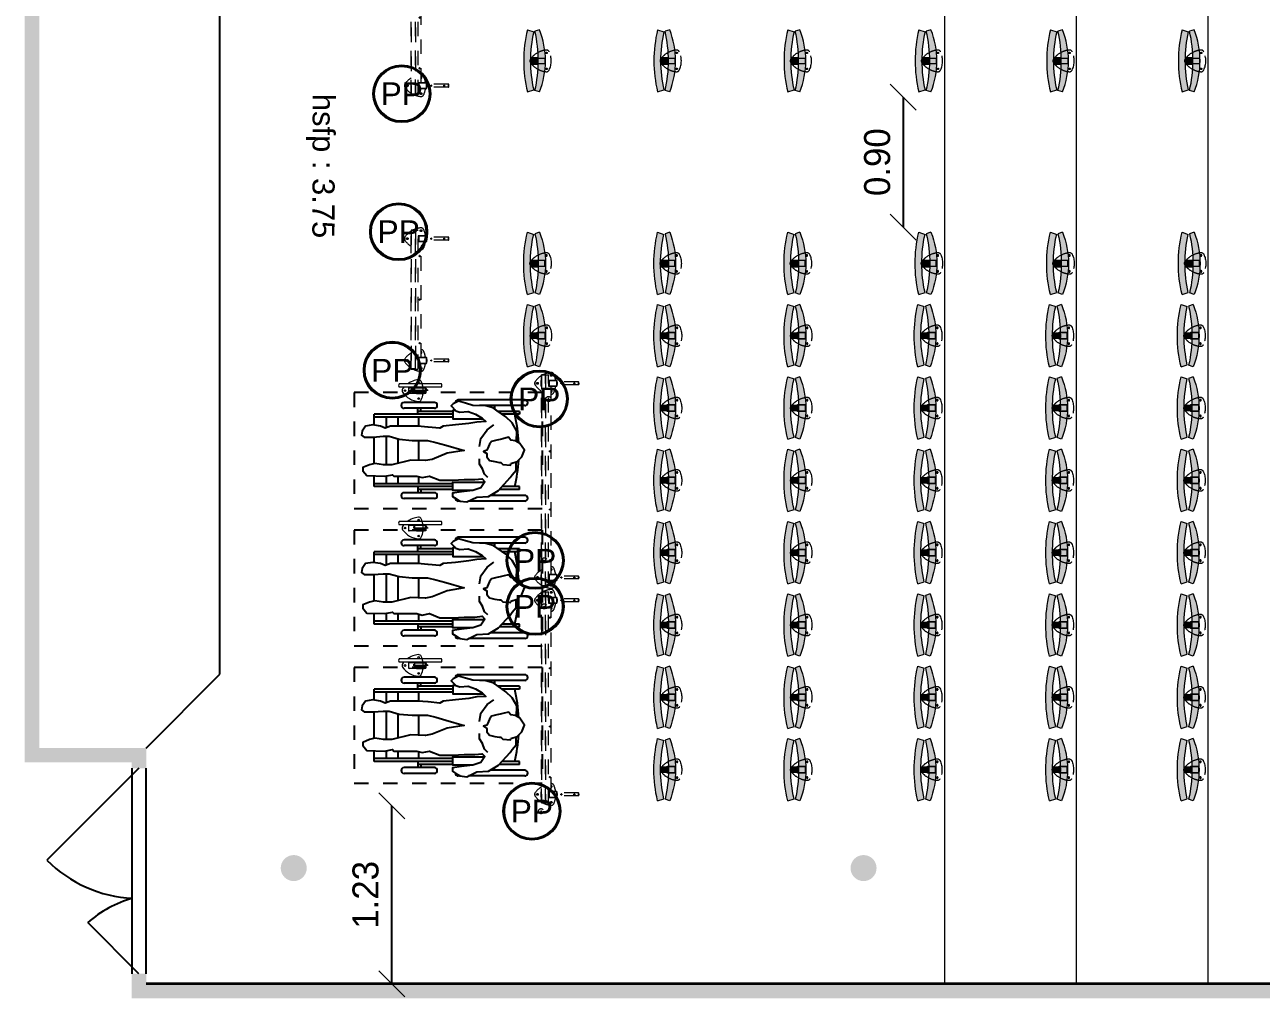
# Model space of a CAD drawing. Header units: millimetres. Extents: x 27226 to 29883, y -11902 to -11358.
# Drawn here: x 27253.89 to 27262.44, y -11893.39 to -11886.66 of the extents above; entities that cross this region are included whole.
import ezdxf
from ezdxf.enums import TextEntityAlignment as Align

# ---------------------------------------------------------------- set-up
doc = ezdxf.new("R2010")
doc.units = ezdxf.units.MM
doc.header["$MEASUREMENT"] = 0
for name, pattern in [('ACAD_ISO03W100', [30, 12, -18]), ('AXES', [50.8, 31.75, -6.35, 6.35, -6.35]), ('CENTERX2', [20.32, 12.7, -2.54, 2.54, -2.54]), ('FANTOME', [2.5, 1.25, -0.25, 0.25, -0.25, 0.25, -0.25])]:
    doc.linetypes.add(name, pattern=pattern)
for name, color, linetype in [('APPLAT-GRIS', 251, 'Continuous'), ('attribut', 7, 'Continuous'), ('EMPLACEMENT 800 x 1300', 252, 'ACAD_ISO03W100'), ('FAUTEUIL_ROULANT', 252, 'Continuous'), ('LYTV_TXT1_100', 1, 'Continuous'), ('LYTV_VUE', 1, 'Continuous'), ('SILHOUETTE_HANDICAPE', 31, 'Continuous')]:
    doc.layers.add(name, color=color, linetype=linetype)
for name, color, linetype, lineweight in [('Ar0-Cote', 1, 'Continuous', 5), ('Ar2-Maçon', 7, 'Continuous', 35), ('AX', 8, 'AXES', 15), ('EPOXY_2D', 253, 'Continuous', 15), ('GARNITURE COULEUR_2D', 30, 'Continuous', 15), ('GARNITURE_2D', 5, 'Continuous', 15), ('GRADIN', 82, 'Continuous', 15), ('MOBILIER', 1, 'Continuous', 15), ('platine', 1, 'FANTOME', 15), ('REVETEMENT COULEUR_2D', 30, 'Continuous', 15), ('REVETEMENT_2D', 5, 'Continuous', 15), ('TF', 11, 'FANTOME', 15), ('TR', 250, 'Continuous', 15), ('TROUS PLATINES PERCE', 10, 'Continuous', 15), ('TXT', 250, 'Continuous', 15), ('TXT PLATINE PERCEE', 10, 'Continuous', 15), ('VP 320', 15, 'FANTOME', 15)]:
    doc.layers.add(name, color=color, linetype=linetype, lineweight=lineweight)
doc.layers.add('Seuils', color=7, linetype='Continuous', plot=False)
doc.styles.add('ARIAL', font='arial.ttf')
doc.styles.add('ROMANS', font='romans.shx')
doc.dimstyles.new('100E', dxfattribs={"dimtxt": 0.18, "dimasz": 0.18, "dimexe": 0.18, "dimexo": 0.0625, "dimgap": 0.09, "dimtad": 1, "dimzin": 0, "dimdsep": 46, "dimtxsty": 'Standard', "dimblk1": 'OBLIQUE', "dimblk2": 'OBLIQUE', "dimsah": 1, "dimcen": 0, "dimse1": 1, "dimse2": 1, "dimclrt": 256, "dimadec": 0, "dimazin": 0, "dimtfac": 1, "dimtofl": 0, "dimtmove": 0, "dimatfit": 3, "dimldrblk": 'OBLIQUE', "dimfxl": 1, "dimtolj": 1, "dimtzin": 0, "dimarcsym": 0})

# ---------------------------------------------------------------- blocks, each defined once
blk = doc.blocks.new('_OBLIQUE')
at = {"color": 0, "linetype": 'ByBlock'}
blk.add_line((-0.5, -0.5), (0.5, 0.5), dxfattribs=at)
blk = doc.blocks.new('*D14')
at = {"layer": 'Ar0-Cote', "color": 0, "lineweight": -2, "transparency": 16777216}
blk.add_line((27256.4292, -11893.285), (27256.4292, -11892.055), dxfattribs=at)
at = {"layer": 'Defpoints', "color": 0, "transparency": 16777216}
for p in [(27256.4292, -11892.055), (27257.4843, -11892.055), (27257.5023, -11893.285)]:
    blk.add_point(p, dxfattribs=at)
at = {"layer": 'Ar0-Cote', "color": 0, "lineweight": -2, "transparency": 16777216, "xscale": 0.18, "yscale": 0.18, "zscale": 0.18}
for p, rotation in [((27256.4292, -11892.055), 90), ((27256.4292, -11893.285), 270)]:
    blk.add_blockref('_OBLIQUE', p, dxfattribs=dict(at, rotation=rotation))
at = {"layer": 'Ar0-Cote', "transparency": 16777216, "insert": (27256.2492, -11892.67), "char_height": 0.18, "attachment_point": 5, "rotation": 90}
blk.add_mtext('\\A1;1.23', dxfattribs=at)
blk = doc.blocks.new('*D36')
at = {"layer": 'Ar0-Cote', "color": 0, "lineweight": -2, "transparency": 16777216}
blk.add_line((27259.9667, -11887.155), (27259.9667, -11888.055), dxfattribs=at)
at = {"layer": 'Defpoints', "color": 0, "transparency": 16777216}
for p in [(27259.6843, -11887.155), (27259.6843, -11888.055), (27259.9667, -11888.055)]:
    blk.add_point(p, dxfattribs=at)
at = {"layer": 'Ar0-Cote', "color": 0, "lineweight": -2, "transparency": 16777216, "xscale": 0.18, "yscale": 0.18, "zscale": 0.18}
for p, rotation in [((27259.9667, -11887.155), 90), ((27259.9667, -11888.055), 270)]:
    blk.add_blockref('_OBLIQUE', p, dxfattribs=dict(at, rotation=rotation))
at = {"layer": 'Ar0-Cote', "transparency": 16777216, "insert": (27259.7867, -11887.605), "char_height": 0.18, "attachment_point": 5, "rotation": 90}
blk.add_mtext('\\A1;0.90', dxfattribs=at)
blk = doc.blocks.new('si320_n')
at = {"layer": 'EPOXY_2D'}
blk.add_hatch(color=256, dxfattribs=at).paths.add_polyline_path([(-23, -104, 0.01278), (23, -104), (23, -50.1, 0.01257), (-23, -50.1)])
at = {"layer": 'REVETEMENT_2D'}
h = blk.add_hatch(color=256, dxfattribs=at)
h.paths.add_polyline_path([(-215, -40.5), (-204.5, -72.8, -0.115133), (204.5, -72.8), (215, -40.5, 0.18825)])
h.paths.add_polyline_path([(215, -124.5), (201, -81.3, -0.111207), (-201, -81.3), (-215, -124.5, 0.119154)])
at = {"layer": 'GARNITURE_2D'}
for p, q in [((-215, -40.5), (-204.5, -72.8)), ((-215, -124.5), (-201, -81.3)), ((215, -124.5), (201, -81.3)), ((215, -40.5), (204.5, -72.8))]:
    blk.add_line(p, q, dxfattribs=at)
for centre, radius, start, end in [((0, -591.3), 591.3, 68.67772, 111.32228), ((0, -949.2), 900, 76.86454, 103.13546), ((0, 811.3), 915, 257.30881, 282.69119), ((0, 764.9), 915, 256.40999, 283.59001)]:
    blk.add_arc(centre, radius, start, end, dxfattribs=at)
at = {"layer": 'platine'}
for p, q in [((-20, -1.9), (20, -1.9)), ((-20, -10), (-20, -1.9)), ((-20, -62.1), (-20, -10)), ((-20, -62.1), (20, -62.1)), ((20, -1.9), (20, -10)), ((20, -10), (20, -62.1))]:
    blk.add_line(p, q, dxfattribs=at)
for centre in [(-55, 10), (55, 10), (0, -85)]:
    blk.add_circle(centre, 5, dxfattribs=at)
for centre, radius, start, end in [((-55, 10), 20, 115.029, 185.0949), ((74.5, 21.5), 150, 185.0949, 195.29773), ((0, -107.8), 150, 64.971, 115.029), ((55, 10), 20, 354.9051, 64.971), ((-74.5, 21.5), 150, 344.70227, 354.9051), ((74.5, 21.5), 150, 195.29773, 218.09483), ((74.5, 21.5), 150, 218.09483, 235.04226), ((-74.5, 21.5), 150, 304.95774, 321.90517), ((-74.5, 21.5), 150, 321.90517, 344.70227), ((0, -85), 20, 235.04226, 304.95774)]:
    blk.add_arc(centre, radius, start, end, dxfattribs=at)
at = {"layer": 'TR'}
for p, q in [((-23, -4.5), (-23, -58.3)), ((23, -4.5), (23, -58.3))]:
    blk.add_line(p, q, dxfattribs=at)
at = {"layer": 'attribut', "style": 'ROMANS', "flags": 1}
for tag, p in [('TYPE', (-323.2, -165.3)), ('ORDRE', (-323.2, -448.6))]:
    blk.add_attdef(tag, p, '', height=175, dxfattribs=at)
blk = doc.blocks.new('Ptfr250d')
at = {"layer": 'TF'}
for p, q in [((-23.2, 438), (-23.2, 404)), ((-19.4, 441), (-20.2, 441)), ((31.1, 441), (28.1, 441)), ((28.1, 438), (28.1, 404)), ((30.1, 438), (30.1, 404)), ((85, 441), (31.1, 441)), ((85, 439), (31.1, 439)), ((35, 404), (35, 438)), ((86, 404), (86, 438)), ((88, 404), (88, 438)), ((237.4, 431), (88, 431)), ((88, 428.5), (88, 413.5)), ((237.4, 431), (237.4, 431)), ((237.4, 431), (238.2, 431)), ((237.5, 413), (237.5, 429)), ((237.5, 428.5), (237.5, 413.5)), ((240.8, 421), (239.7, 429.5)), ((-19.4, 401), (-20.2, 401)), ((28.1, 401), (30.6, 401)), ((30.6, 401), (45.6, 401)), ((31.1, 403), (85, 403)), ((31.1, 401), (85, 401)), ((47.9, -401), (47.9, 401)), ((237.4, 411), (88, 411)), ((237.4, 411), (237.4, 411)), ((238.2, 411), (237.4, 411)), ((238.2, 411), (238.5, 411.1)), ((239.7, 412.5), (240.8, 421)), ((-23.2, -404), (-23.2, -438)), ((-19.4, -401), (-20.2, -401)), ((28.1, -401), (30.6, -401)), ((28.1, -404), (28.1, -438)), ((30.1, -404), (30.1, -438)), ((30.6, -401), (45.6, -401)), ((85, -401), (31.1, -401)), ((85, -403), (31.1, -403)), ((35, -438), (35, -404)), ((86, -438), (86, -404)), ((88, -438), (88, -404)), ((237.4, -411), (88, -411)), ((88, -413.5), (88, -428.5)), ((237.4, -411), (237.4, -411)), ((237.4, -411), (238.2, -411)), ((237.5, -429), (237.5, -413)), ((237.5, -413.5), (237.5, -428.5)), ((240.8, -421), (239.7, -412.5)), ((239.7, -429.5), (240.8, -421)), ((-19.4, -441), (-20.2, -441)), ((31.1, -441), (28.1, -441)), ((31.1, -439), (85, -439)), ((31.1, -441), (85, -441)), ((237.4, -431), (88, -431)), ((237.4, -431), (237.4, -431)), ((238.2, -431), (237.4, -431)), ((238.2, -431), (238.5, -430.9))]:
    blk.add_line(p, q, dxfattribs=at)
at = {"layer": 'TF', "flags": 128}
for points in [[(238.5, 430.9), (238.5, 431), (238.2, 431)], [(238.5, 411), (238.4, 411), (238.2, 411)], [(238.5, -411.1), (238.5, -411), (238.2, -411)], [(238.5, -431), (238.4, -431), (238.2, -431)]]:
    blk.add_lwpolyline(points, dxfattribs=at)
at = {"layer": 'TF'}
for centre, radius in [((47.8, 476), 6), ((-47.2, 421), 6), ((117.9, 421), 3.09), ((207.6, 421), 3.09), ((38.1, 301), 3), ((38.1, 0), 3), ((38.1, -301), 3), ((-47.2, -421), 6), ((117.9, -421), 3.09), ((207.6, -421), 3.09), ((47.8, -476), 6)]:
    blk.add_circle(centre, radius, dxfattribs=at)
for centre, radius, start, end in [((-47.2, 421), 20, 145.04226, 214.95774), ((59.4, 346.5), 150, 121.67489, 145.04226), ((59.4, 346.5), 150, 95.0949, 117.13817), ((31.1, 438), 3, 90.06994, 180.06976), ((31.1, 438), 0.999, 90.06973, 180.07004), ((47.8, 476), 20, 25.029, 95.0949), ((-69.9, 421), 150, 7.66226, 25.029), ((85, 438), 3, 359.93022, 89.93007), ((85, 438), 0.999, 359.93014, 89.9302), ((230.3, 429.5), 7.29, 356.08602, 11.89493), ((228.4, 429.1), 9.11, 356.08659, 11.89386), ((238.4, 429), 1.39, 18.54134, 94.76708), ((238, 429.3), 1.73, 6.65414, 72.02027), ((59.4, 495.5), 150, 214.95774, 238.32511), ((31.1, 404), 3, 179.93024, 269.93006), ((29.8, 421), 5, 0, 86.94886), ((29.8, 421), 5, 273.05114, 0), ((31.1, 404), 0.999, 179.92996, 269.93027), ((47.8, 366), 6, 0, 89.48445), ((47.8, 366), 6, 270.51555, 0), ((47.8, 366), 20, 270.15466, 334.971), ((-69.9, 421), 150, 334.971, 352.33774), ((85, 404), 0.999, 270.0698, 0.06986), ((85, 404), 3, 270.06993, 0.06978), ((117.8, 421), 3.1, 270.10573, 89.89427), ((115.4, 421), 4.26, 314.5225, 45.4775), ((115.5, 421), 4.26, 315.13126, 44.86874), ((207.5, 421), 3.1, 270.09172, 89.90828), ((205.1, 421), 4.26, 314.52297, 45.47703), ((205.2, 421), 4.26, 315.1313, 44.8687), ((228.4, 412.9), 9.11, 348.10614, 3.91341), ((230.3, 412.5), 7.29, 348.10507, 3.91398), ((238.4, 413), 1.39, 265.23292, 341.45866), ((238.1, 412.6), 1.63, 282.97521, 354.91225), ((38, 301), 3, 270.09318, 89.90682), ((35.6, 301), 4.26, 317.02826, 42.97174), ((35.7, 301), 4.26, 359.98714, 42.21118), ((35.7, 301), 4.26, 317.78907, 0.01271), ((38, 0), 3, 270.09282, 89.90718), ((35.6, 0), 4.26, 317.03504, 42.96496), ((35.7, 0), 4.26, 359.98683, 42.21159), ((35.7, 0), 4.26, 317.78841, 0.01317), ((38, -301), 3, 270.09377, 89.90623), ((35.6, -301), 4.26, 317.03486, 42.96514), ((35.7, -301), 4.26, 359.98676, 42.21127), ((35.7, -301), 4.26, 317.79072, 0.01126), ((-47.2, -421), 20, 145.04226, 214.95774), ((59.4, -495.5), 150, 121.67489, 145.04226), ((31.1, -404), 3, 90.06888, 180.0701), ((31.1, -404), 0.999, 90.06992, 180.06921), ((29.8, -421), 5, 0, 86.94886), ((29.8, -421), 5, 273.05114, 0), ((47.8, -366), 20, 25.029, 89.84534), ((47.8, -366), 6, 0, 89.48445), ((47.8, -366), 6, 270.51555, 0), ((-69.9, -421), 150, 7.66226, 25.029), ((85, -404), 3, 359.92987, 89.93113), ((85, -404), 0.999, 359.93097, 89.93001), ((117.8, -421), 3.1, 270.10518, 89.89482), ((115.4, -421), 4.26, 314.52232, 45.47768), ((115.5, -421), 4.26, 315.13065, 44.86935), ((207.5, -421), 3.1, 270.10522, 89.89478), ((205.1, -421), 4.26, 314.52279, 45.47721), ((205.2, -421), 4.26, 315.13069, 44.86931), ((230.3, -412.5), 7.29, 356.08587, 11.89519), ((228.4, -412.9), 9.11, 356.0863, 11.89415), ((238.4, -413), 1.39, 18.52583, 94.7856), ((238, -412.7), 1.73, 6.65313, 72.02237), ((59.4, -346.5), 150, 214.95774, 238.32511), ((59.4, -346.5), 150, 242.86183, 264.9051), ((31.1, -438), 3, 179.93054, 269.93048), ((31.1, -438), 0.999, 179.93079, 269.93008), ((47.8, -476), 20, 264.9051, 334.971), ((-69.9, -421), 150, 334.971, 352.33774), ((85, -438), 0.999, 270.06999, 0.06903), ((85, -438), 3, 270.06952, 0.06948), ((228.4, -429.1), 9.11, 348.10629, 3.91326), ((230.3, -429.5), 7.29, 348.10508, 3.91386), ((238.4, -429), 1.39, 265.21389, 341.478), ((238.1, -429.4), 1.63, 282.97631, 354.91239)]:
    blk.add_arc(centre, radius, start, end, dxfattribs=at)
for centre, major_axis, start_param, end_param in [((-20.2, 438), (-3.01, 0), 4.712389, 6.283185), ((34, 438), (-1, 0), 3.141593, 4.712389), ((-20.2, 404), (-3.01, 0), 0, 1.570796), ((34, 404), (-1, 0), 1.570796, 3.141593), ((-20.2, -404), (-3.01, 0), 4.712389, 6.283185), ((34, -404), (-1, 0), 3.141593, 4.712389), ((-20.2, -438), (-3.01, 0), 0, 1.570796), ((34, -438), (-1, 0), 1.570796, 3.141593)]:
    blk.add_ellipse(centre, major_axis=major_axis, ratio=0.997564, start_param=start_param, end_param=end_param, dxfattribs=at)
at = {"layer": 'VP 320'}
for p, q in [((-19.4, 480), (-19.4, -480)), ((-19.4, -480), (-19.4, 480)), ((9.1, 480), (-19.4, 480)), ((-19.4, 480), (-19.4, 480)), ((-19.4, 480), (-19.4, 479.1)), ((-19.4, 479.1), (-19.4, -479.1)), ((-19.4, 479.1), (9.1, 479.1)), ((9.1, 480), (9.1, -480)), ((9.2, 480), (9.1, 480)), ((9.1, 479.1), (9.1, 480)), ((9.1, -479.1), (9.1, 479.1)), ((9.2, -480), (9.2, 480)), ((9.2, 480), (28.1, 480)), ((28.1, -480), (28.1, 480)), ((9.1, -479.1), (-19.4, -479.1)), ((-19.4, -479.1), (-19.4, -480)), ((-19.4, -480), (9.1, -480)), ((-19.4, -480), (-19.4, -480)), ((9.1, -480), (9.1, -479.1)), ((9.1, -480), (9.2, -480)), ((9.2, -480), (28.1, -480))]:
    blk.add_line(p, q, dxfattribs=at)
at = {"layer": 'attribut', "style": 'ROMANS', "flags": 3}
for tag, p in [('ORDRE', (247.9, 0)), ('TYPE', (147.9, 0))]:
    blk.add_attdef(tag, text='', height=50, rotation=90, dxfattribs=at).set_placement(p, align=Align.CENTER)
blk = doc.blocks.new('Ptfr350d')
at = {"layer": 'TF'}
for p, q in [((-23.2, 688), (-23.2, 654)), ((-19.4, 691), (-20.2, 691)), ((31.1, 691), (28.1, 691)), ((28.1, 688), (28.1, 654)), ((30.1, 688), (30.1, 654)), ((85, 691), (31.1, 691)), ((85, 689), (31.1, 689)), ((35, 654), (35, 688)), ((86, 654), (86, 688)), ((88, 654), (88, 688)), ((-19.4, 651), (-20.2, 651)), ((28.1, 651), (30.6, 651)), ((30.6, 651), (45.6, 651)), ((31.1, 653), (85, 653)), ((31.1, 651), (85, 651)), ((47.9, -651), (47.9, 651)), ((237.4, 681), (88, 681)), ((88, 678.5), (88, 663.5)), ((237.4, 661), (88, 661)), ((237.4, 681), (238.2, 681)), ((237.4, 681), (237.4, 681)), ((238.2, 661), (237.4, 661)), ((237.4, 661), (237.4, 661)), ((237.5, 663), (237.5, 679)), ((237.5, 678.5), (237.5, 663.5)), ((238.2, 661), (238.5, 661.1)), ((240.8, 671), (239.7, 679.5)), ((239.7, 662.5), (240.8, 671)), ((-23.2, -654), (-23.2, -688)), ((-19.4, -651), (-20.2, -651)), ((28.1, -651), (30.6, -651)), ((28.1, -654), (28.1, -688)), ((30.1, -654), (30.1, -688)), ((30.6, -651), (45.6, -651)), ((85, -651), (31.1, -651)), ((85, -653), (31.1, -653)), ((35, -688), (35, -654)), ((86, -688), (86, -654)), ((88, -688), (88, -654)), ((237.4, -661), (88, -661)), ((88, -663.5), (88, -678.5)), ((237.4, -681), (88, -681)), ((237.4, -661), (238.2, -661)), ((237.4, -661), (237.4, -661)), ((238.2, -681), (237.4, -681)), ((237.4, -681), (237.4, -681)), ((237.5, -679), (237.5, -663)), ((237.5, -663.5), (237.5, -678.5)), ((238.2, -681), (238.5, -680.9)), ((240.8, -671), (239.7, -662.5)), ((239.7, -679.5), (240.8, -671)), ((-19.4, -691), (-20.2, -691)), ((31.1, -691), (28.1, -691)), ((31.1, -689), (85, -689)), ((31.1, -691), (85, -691))]:
    blk.add_line(p, q, dxfattribs=at)
at = {"layer": 'TF', "flags": 128}
for points in [[(238.5, 680.9), (238.5, 681), (238.2, 681)], [(238.5, 661), (238.4, 661), (238.2, 661)], [(238.5, -661.1), (238.5, -661), (238.2, -661)], [(238.5, -681), (238.4, -681), (238.2, -681)]]:
    blk.add_lwpolyline(points, dxfattribs=at)
at = {"layer": 'TF'}
for centre, radius in [((47.8, 726), 6), ((-47.2, 671), 6), ((117.9, 671), 3.09), ((207.6, 671), 3.09), ((38.1, 551), 3), ((38.1, 201), 3), ((38.1, -201), 3), ((38.1, -551), 3), ((-47.2, -671), 6), ((117.9, -671), 3.09), ((207.6, -671), 3.09), ((47.8, -726), 6)]:
    blk.add_circle(centre, radius, dxfattribs=at)
for centre, radius, start, end in [((59.4, 596.5), 150, 121.67489, 145.04226), ((59.4, 596.5), 150, 95.0949, 117.13817), ((31.1, 688), 3, 90.06994, 180.06976), ((31.1, 688), 0.999, 90.06973, 180.07004), ((47.8, 726), 20, 25.029, 95.0949), ((-69.9, 671), 150, 7.66226, 25.029), ((85, 688), 3, 359.93022, 89.93007), ((85, 688), 0.999, 359.93014, 89.9302), ((-47.2, 671), 20, 145.04226, 214.95774), ((59.4, 745.5), 150, 214.95774, 238.32511), ((31.1, 654), 3, 179.93024, 269.93006), ((29.8, 671), 5, 0, 86.94886), ((29.8, 671), 5, 273.05114, 0), ((31.1, 654), 0.999, 179.92996, 269.93027), ((47.8, 616), 6, 0, 89.48445), ((47.8, 616), 6, 270.51555, 0), ((47.8, 616), 20, 270.15466, 334.971), ((-69.9, 671), 150, 334.971, 352.33774), ((85, 654), 3, 270.06993, 0.06978), ((85, 654), 0.999, 270.0698, 0.06986), ((117.8, 671), 3.1, 270.10573, 89.89427), ((115.4, 671), 4.26, 314.5225, 45.4775), ((115.5, 671), 4.26, 315.13126, 44.86874), ((207.5, 671), 3.1, 270.09172, 89.90828), ((205.1, 671), 4.26, 314.52297, 45.47703), ((205.2, 671), 4.26, 315.1313, 44.8687), ((228.4, 679.1), 9.11, 356.08659, 11.89386), ((230.3, 679.5), 7.29, 356.08602, 11.89493), ((228.4, 662.9), 9.11, 348.10614, 3.91341), ((230.3, 662.5), 7.29, 348.10507, 3.91398), ((238.4, 679), 1.39, 18.54134, 94.76708), ((238.4, 663), 1.39, 265.23292, 341.45866), ((238, 679.3), 1.73, 6.65414, 72.02027), ((238.1, 662.6), 1.63, 282.97521, 354.91225), ((38, 551), 3, 270.09318, 89.90682), ((35.6, 551), 4.26, 317.02826, 42.97174), ((35.7, 551), 4.26, 359.98714, 42.21118), ((35.7, 551), 4.26, 317.78907, 0.01271), ((38, 201), 3, 270.09282, 89.90718), ((35.6, 201), 4.26, 317.03504, 42.96496), ((35.7, 201), 4.26, 359.98683, 42.21159), ((35.7, 201), 4.26, 317.78841, 0.01317), ((38, -201), 3, 270.09282, 89.90718), ((35.6, -201), 4.26, 317.03498, 42.96502), ((35.7, -201), 4.26, 359.9869, 42.21192), ((35.7, -201), 4.26, 317.78873, 0.01324), ((38, -551), 3, 270.09443, 89.90557), ((35.6, -551), 4.26, 317.03428, 42.96572), ((35.7, -551), 4.25, 359.98624, 42.21258), ((35.7, -551), 4.26, 317.78873, 0.01244), ((47.8, -616), 20, 25.029, 89.84534), ((-47.2, -671), 20, 145.04226, 214.95774), ((59.4, -745.5), 150, 121.67489, 145.04226), ((59.4, -596.5), 150, 214.95774, 238.32511), ((31.1, -654), 3, 90.06838, 180.07174), ((31.1, -654), 0.999, 90.07193, 180.07061), ((29.8, -671), 5, 0, 86.94886), ((29.8, -671), 5, 273.05114, 0), ((47.8, -616), 6, 0, 89.48445), ((47.8, -616), 6, 270.51555, 0), ((-69.9, -671), 150, 7.66226, 25.029), ((85, -654), 3, 359.92824, 89.93162), ((85, -654), 0.999, 359.92957, 89.928), ((117.8, -671), 3.1, 270.09355, 89.90645), ((115.4, -671), 4.26, 314.52325, 45.47675), ((115.5, -671), 4.26, 315.13224, 44.86776), ((207.5, -671), 3.1, 270.09355, 89.90645), ((205.1, -671), 4.26, 314.52372, 45.47628), ((205.2, -671), 4.26, 315.13228, 44.86772), ((228.4, -662.9), 9.11, 356.08619, 11.89446), ((230.3, -662.5), 7.29, 356.08614, 11.89492), ((228.4, -679.1), 9.11, 348.10561, 3.91413), ((230.3, -679.5), 7.29, 348.10508, 3.91386), ((238.4, -663), 1.39, 18.47236, 94.83907), ((238.4, -679), 1.39, 265.26543, 341.42314), ((238, -662.7), 1.73, 6.65364, 72.01722), ((238.1, -679.4), 1.63, 282.97572, 354.91298), ((59.4, -596.5), 150, 242.86183, 264.9051), ((31.1, -688), 3, 179.93055, 269.92933), ((31.1, -688), 0.999, 179.93224, 269.92523), ((47.8, -726), 20, 264.9051, 334.971), ((-69.9, -671), 150, 334.971, 352.33774), ((85, -688), 3, 270.07067, 0.06947), ((85, -688), 0.999, 270.07485, 0.06758)]:
    blk.add_arc(centre, radius, start, end, dxfattribs=at)
for centre, major_axis, start_param, end_param in [((-20.2, 688), (-3.01, 0), 4.712389, 6.283185), ((34, 688), (-1, 0), 3.141593, 4.712389), ((-20.2, 654), (-3.01, 0), 0, 1.570796), ((34, 654), (-1, 0), 1.570796, 3.141593), ((-20.2, -654), (-3.01, 0), 4.712389, 6.283185), ((34, -654), (-1, 0), 3.141593, 4.712389), ((-20.2, -688), (-3.01, 0), 0, 1.570796), ((34, -688), (-1, 0), 1.570796, 3.141593)]:
    blk.add_ellipse(centre, major_axis=major_axis, ratio=0.997564, start_param=start_param, end_param=end_param, dxfattribs=at)
at = {"layer": 'VP 320'}
for p, q in [((-19.4, 730), (-19.4, -730)), ((-19.4, -730), (-19.4, 730)), ((-19.4, 730), (-19.4, 729.1)), ((-19.4, 730), (-19.4, 730)), ((9.1, 730), (-19.4, 730)), ((-19.4, 729.1), (-19.4, -729.1)), ((-19.4, 729.1), (9.1, 729.1)), ((9.1, 730), (9.1, -730)), ((9.1, 729.1), (9.1, 730)), ((9.2, 730), (9.1, 730)), ((9.1, -729.1), (9.1, 729.1)), ((9.2, -730), (9.2, 730)), ((9.2, 730), (28.1, 730)), ((28.1, -730), (28.1, 730)), ((9.1, -729.1), (-19.4, -729.1)), ((-19.4, -729.1), (-19.4, -730)), ((-19.4, -730), (-19.4, -730)), ((-19.4, -730), (9.1, -730)), ((9.1, -730), (9.1, -729.1)), ((9.1, -730), (9.2, -730)), ((9.2, -730), (28.1, -730))]:
    blk.add_line(p, q, dxfattribs=at)
at = {"layer": 'attribut', "style": 'ROMANS', "flags": 3}
for tag, p in [('ORDRE', (247.9, 0)), ('TYPE', (147.9, 0))]:
    blk.add_attdef(tag, text='', height=50, rotation=90, dxfattribs=at).set_placement(p, align=Align.CENTER)
blk = doc.blocks.new('Perçage Ø35 Pour Platine')
at = {"layer": 'TROUS PLATINES PERCE', "linetype": 'AXES'}
blk.add_circle((-64, 0), 17.5, dxfattribs=at)
at = {"layer": 'TROUS PLATINES PERCE'}
blk.add_point((-64, 0), dxfattribs=at)
blk = doc.blocks.new('se320_n_couleur')
at = {"layer": 'EPOXY_2D'}
blk.add_hatch(color=256, dxfattribs=at).paths.add_polyline_path([(49.5, -23), (103.4, -23, 0.01257), (103.4, 23), (49.5, 23, 0.01278)])
at = {"layer": 'REVETEMENT COULEUR_2D'}
h = blk.add_hatch(color=256, dxfattribs=at)
h.paths.add_polyline_path([(40.5, -215), (72.8, -204.5, -0.115133), (72.8, 204.5), (40.5, 215, 0.18825)])
h.paths.add_polyline_path([(81.3, -201), (124.5, -215, 0.119154), (124.5, 215), (81.3, 201, -0.111207)])
at = {"layer": 'GARNITURE COULEUR_2D'}
for p, q in [((40.5, 215), (72.8, 204.5)), ((124.5, 215), (81.3, 201)), ((40.5, -215), (72.8, -204.5)), ((124.5, -215), (81.3, -201))]:
    blk.add_line(p, q, dxfattribs=at)
for centre, radius, start, end in [((591.3, 0), 591.3, 158.67772, 201.32228), ((949.2, 0), 900, 166.86454, 193.13546), ((-811.3, 0), 915, 347.30881, 12.69119), ((-764.9, 0), 915, 346.40999, 13.59001)]:
    blk.add_arc(centre, radius, start, end, dxfattribs=at)
at = {"layer": 'TF'}
for p, q in [((4.4, -20), (4.4, 20)), ((4.4, 20), (12.5, 20)), ((12.5, 20), (64.6, 20)), ((64.6, -20), (64.6, 20)), ((12.5, -20), (4.4, -20)), ((64.6, -20), (12.5, -20))]:
    blk.add_line(p, q, dxfattribs=at)
for centre in [(-7.5, 55), (87.5, 0), (-7.5, -55)]:
    blk.add_circle(centre, 5, dxfattribs=at)
for centre, radius, start, end in [((110.3, 0), 150, 154.971, 205.029), ((-7.5, 55), 20, 84.9051, 154.971), ((-19, -74.5), 150, 74.70227, 84.9051), ((-19, -74.5), 150, 51.90517, 74.70227), ((-19, -74.5), 150, 34.95774, 51.90517), ((87.5, 0), 20, 325.04226, 34.95774), ((-7.5, -55), 20, 205.029, 275.0949), ((-19, 74.5), 150, 275.0949, 285.29773), ((-19, 74.5), 150, 285.29773, 308.09483), ((-19, 74.5), 150, 308.09483, 325.04226)]:
    blk.add_arc(centre, radius, start, end, dxfattribs=at)
at = {"layer": 'TR'}
for p, q in [((103.4, 23), (49.5, 23)), ((103.4, -23), (49.5, -23))]:
    blk.add_line(p, q, dxfattribs=at)
at = {"style": 'ROMANS', "flags": 3}
for tag, p in [('TYPE', (-397.8, 34.4)), ('ORDRE', (-397.8, -249))]:
    blk.add_attdef(tag, p, '', height=175, dxfattribs=at)
blk = doc.blocks.new('FROULDSILH')
at = {"layer": 'EMPLACEMENT 800 x 1300'}
for p, q in [((-1200, 400), (-1200, -400)), ((100, 400), (-1200, 400)), ((100, 400), (100, -400)), ((-1200, -400), (100, -400))]:
    blk.add_line(p, q, dxfattribs=at)
at = {"layer": 'FAUTEUIL_ROULANT'}
for p, q in [((-20, 350), (-480, 350)), ((-645, 332.2), (-855, 332.2)), ((-645, 292.2), (-855, 292.2)), ((-760, 250), (-760, 292.2)), ((-516.8, 270), (-760, 270)), ((-740, 270), (-740, 292.2)), ((-20, 310), (-332.9, 310)), ((-270, 310), (-270, 302.3)), ((-230, 310), (-230, 287)), ((-57.4, 270), (-205.5, 270)), ((-57.4, 270), (-57.4, 250)), ((-516.8, 250), (-1061.9, 250)), ((-1061.9, 175.1), (-1061.9, 250)), ((-516.8, 230), (-1061.9, 230)), ((-976.5, 157.6), (-976.5, 230)), ((-896.8, 168), (-896.8, 230)), ((-753.3, 167.3), (-753.3, 230)), ((-57.4, 250), (-176.2, 250)), ((-1061.9, -90.9), (-1061.9, 93)), ((-976.5, -98), (-976.5, 98)), ((-896.8, -87.4), (-896.8, 80.8)), ((-753.3, -68), (-753.3, 70)), ((-1061.9, -250), (-1061.9, -175.3)), ((-516.8, -230), (-1061.9, -230)), ((-516.8, -250), (-1061.9, -250)), ((-976.5, -230), (-976.5, -175.4)), ((-896.8, -230), (-896.8, -177.8)), ((-760, -250), (-760, -292.2)), ((-753.3, -230), (-753.3, -181.3)), ((-57.4, -250), (-178.8, -250)), ((-57.4, -270), (-57.4, -250)), ((-645, -292.2), (-855, -292.2)), ((-645, -332.2), (-855, -332.2)), ((-516.8, -270), (-760, -270)), ((-740, -270), (-740, -292.2)), ((-20, -310), (-259.2, -310)), ((-230, -310), (-230, -292.5)), ((-57.4, -270), (-196.9, -270)), ((-468, -350), (-480, -350)), ((-20, -350), (-410.3, -350))]:
    blk.add_line(p, q, dxfattribs=at)
for points in [[(-498.1, 276.4), (-516.8, 276.4), (-516.8, 218.2), (-308.3, 218.2)], [(-212.8, 275), (-212.8, 276.4), (-214.8, 276.4)], [(-384.6, -276.4), (-516.8, -276.4), (-516.8, -218.2), (-297.6, -218.2)]]:
    blk.add_lwpolyline(points, dxfattribs=at)
for centre, radius, start, end in [((-480, 330), 20, 90, 182.36814), ((-20, 330), 20, 270, 90), ((-855, 312.2), 20, 90, 270), ((-645, 312.2), 20, 270, 90), ((-1116.8, 0), 1056.7, 2.88431, 13.68555), ((-1116.8, 0), 1056.7, 346.31445, 356.42954), ((-855, -312.2), 20, 90, 270), ((-645, -312.2), 20, 270, 90), ((-480, -330), 20, 178.67625, 270), ((-20, -330), 20, 270, 90)]:
    blk.add_arc(centre, radius, start, end, dxfattribs=at)
at = {"layer": 'SILHOUETTE_HANDICAPE'}
for points in [[(-77.3, 61.7), (-76.1, 134.4), (-76.1, 134.4), (-108.4, 190.4), (-108.4, 190.4), (-150.4, 232.4), (-150.4, 232.4), (-212, 274.4), (-212, 274.4), (-240, 294), (-240, 294), (-290.4, 308), (-290.4, 308), (-380, 312.2), (-380, 312.2), (-430.4, 326.2), (-430.4, 326.2), (-478, 340.2), (-478, 340.2), (-514.4, 322), (-514.4, 322), (-528.4, 308), (-528.4, 308), (-496.2, 274.4), (-496.2, 274.4), (-468.2, 266), (-468.2, 266), (-412.2, 270.2), (-412.2, 270.2), (-360.4, 252), (-360.4, 252), (-314.1, 224), (-314.1, 224), (-290.4, 200.2), (-290.4, 200.2), (-352, 196), (-352, 196), (-408, 186.2), (-408, 186.2), (-500.4, 176.4), (-500.4, 176.4), (-584.4, 168), (-584.4, 168), (-608.2, 154), (-608.2, 154), (-688, 162.4), (-688, 162.4), (-762.2, 168), (-762.2, 168), (-948.4, 168), (-948.4, 168), (-986.2, 154), (-986.2, 154), (-1018.4, 168), (-1018.4, 168), (-1070.1, 176.4), (-1070.1, 176.4), (-1122, 168), (-1122, 168), (-1144.4, 134.4), (-1144.4, 134.4), (-1150, 106.4), (-1150, 106.4), (-1130.4, 92.4), (-1130.4, 92.4), (-1070.1, 92.4), (-1070.1, 92.4), (-996, 98), (-996, 98), (-958.1, 98), (-958.1, 98), (-888.2, 78.4), (-888.2, 78.4), (-800, 70), (-800, 70), (-692.1, 70), (-692.1, 70), (-636.2, 56), (-636.2, 56), (-566.2, 36.4), (-566.2, 36.4), (-440.2, 0), (-440.2, 0), (-556.4, -19.6), (-556.4, -19.6), (-660, -61.6), (-660, -61.6), (-706.2, -70), (-706.2, -70), (-808.3, -65.8), (-808.3, -65.8), (-939.9, -98), (-939.9, -98), (-996, -98), (-996, -98), (-1056.2, -89.6), (-1056.2, -89.6), (-1094, -98), (-1094, -98), (-1140.2, -117.6), (-1140.2, -117.6), (-1140.2, -140), (-1140.2, -140), (-1112.2, -173.6), (-1112.2, -173.6), (-990.4, -177.8), (-990.4, -177.8), (-934.4, -168), (-934.4, -168), (-926, -177.8), (-926, -177.8), (-766.4, -177.8), (-766.4, -177.8), (-730, -187.6), (-730, -187.6), (-678.2, -177.8), (-678.2, -177.8), (-608.2, -205.8), (-608.2, -205.8), (-520, -205.8), (-520, -205.8), (-436, -201.6), (-436, -201.6), (-366, -201.6), (-366, -201.6), (-314.1, -196), (-314.1, -196), (-295.9, -215.6), (-295.9, -215.6), (-324, -257.6), (-324, -257.6), (-380, -275.8), (-380, -275.8), (-458.4, -285.6), (-458.4, -285.6), (-520, -294), (-520, -294), (-520, -317.8), (-520, -317.8), (-496.2, -331.8), (-496.2, -331.8), (-468.2, -350), (-468.2, -350), (-422, -355.6), (-422, -355.6), (-352, -322), (-352, -322), (-272.2, -317.8), (-272.2, -317.8), (-202.2, -275.8), (-202.2, -275.8), (-122.4, -187.6), (-122.4, -187.6), (-108.4, -168), (-108.4, -168), (-80.4, -135.8), (-80.4, -135.8)], [(-332.9, 27.4), (-323, 83.4), (-323, 83.4), (-281.1, 143.6), (-281.1, 143.6), (-234.8, 177.2)], [(-115.7, -90.8), (-73.7, -76.8), (-73.7, -76.8), (-40.1, -44.7), (-40.1, -44.7), (-21.9, 1.6), (-21.9, 1.6), (-54.1, 49.2), (-54.1, 49.2), (-87.7, 67.4), (-87.7, 67.4), (-115.7, 71.5), (-115.7, 71.5), (-133.9, 91.2), (-133.9, 91.2), (-171.7, 81.4), (-171.7, 81.4), (-189.9, 77.1), (-189.9, 77.1), (-213.7, 71.5), (-213.7, 71.5), (-250.1, 63.1), (-250.1, 63.1), (-264.1, 43.5), (-264.1, 43.5), (-278.1, 11.4), (-278.1, 11.4), (-283.7, 1.6), (-283.7, 1.6), (-306.1, -6.8), (-306.1, -6.8), (-283.7, -20.9), (-283.7, -20.9), (-283.7, -44.7), (-283.7, -44.7), (-264.1, -68.4), (-264.1, -68.4), (-227.7, -76.8), (-227.7, -76.8), (-194.1, -82.5), (-194.1, -82.5), (-185.7, -82.5), (-185.7, -82.5), (-171.7, -96.5), (-171.7, -96.5), (-119.9, -100.6), (-119.9, -100.6), (-115.7, -90.8)], [(-276.8, -186.8), (-299.3, -164.3), (-299.3, -164.3), (-313.2, -126.6), (-313.2, -126.6), (-332.9, -94.4), (-332.9, -94.4), (-332.9, -56.6)], [(-80.4, -135.8), (-79.5, -78.6)]]:
    blk.add_lwpolyline(points, dxfattribs=at)
at = {"layer": 'TXT', "style": 'ROMANS', "flags": 3}
for tag, p in [('ORDRE', (-1627, 289)), ('TYPE', (-1343.6, 289))]:
    blk.add_attdef(tag, p, '', height=175, rotation=270, dxfattribs=at)
blk = doc.blocks.new('TE PMR')
at = {"layer": 'AX', "linetype": 'CENTERX2'}
blk.add_line((0, 65.9), (0, -132.7), dxfattribs=at)
at = {"layer": 'TR', "lineweight": 15}
for p, q in [((-46.4, 156.8), (-46.4, -135.5)), ((-22.8, 156.8), (-22.8, -135.5)), ((-22.8, 48.2), (-20.5, 48.2)), ((-20.5, 39.7), (-20.5, 48.2)), ((-19, 43.2), (-20.5, 43.2)), ((-20.5, -18.3), (-20.5, 39.7)), ((-19, -25.8), (-19, 47.2)), ((-19, 47.2), (3, 47.2)), ((-18, 47.4), (-18, 50.4)), ((-18, 50.4), (-13.4, 50.4)), ((-13.4, 47.4), (-18, 47.4)), ((-18, 47.4), (-18, 47.2)), ((-13.4, 50.4), (3.3, 50.4)), ((3.3, 47.4), (-13.4, 47.4)), ((-9, 56.2), (1, 56.2)), ((-9, 56.2), (-9, 55.8)), ((-9, 55.8), (-9, 53.7)), ((-9, 53.7), (-9, 53.2)), ((-9, 53.2), (-9, 50.4)), ((-4, 56.2), (-4, 50.4)), ((1, 56.2), (1, 53.7)), ((1, 53.2), (1, 53.7)), ((1, 53.2), (1, 50.4)), ((3.3, 50.4), (18, 50.4)), ((18, 47.4), (3.3, 47.4)), ((6, -22.8), (6, 44.2)), ((18, -29.1), (18, 50.4)), ((18, 46.4), (18, 47.4)), ((20, -15.4), (20, 36.8)), ((-22.8, -26.8), (-20.5, -26.8)), ((-20.5, -26.8), (-20.5, -18.3)), ((-20.5, -21.8), (-19, -21.8)), ((-20, -67), (-20, -21.8)), ((3, -25.8), (-19, -25.8)), ((-18, -25.8), (-18, -26.1)), ((18, -26.1), (-18, -26.1)), ((-18, -26.1), (-18, -29.1)), ((-18, -29.1), (-13.4, -29.1)), ((-16, -71), (16, -71)), ((-13.4, -29.1), (3.3, -29.1)), ((-9.7, -33.1), (-9.7, -29.1)), ((1.7, -33.1), (-9.7, -33.1)), ((-6.1, -33.1), (-6.1, -29.1)), ((-0.4, -33.1), (-0.4, -29.1)), ((1.7, -33.1), (1.7, -29.1)), ((3.3, -29.1), (18, -29.1)), ((20, -15.4), (20, -67))]:
    blk.add_line(p, q, dxfattribs=at)
at = {"layer": 'TR', "lineweight": 0}
for p, q in [((-34.5, 160.7), (-34.5, 160.7)), ((-34.5, 160.7), (-34.5, 160.7)), ((-34.5, 160.7), (-34.5, 160.7)), ((-20.5, 40.7), (-20.5, 37.2)), ((-20.5, 40.7), (-20.5, 37.2)), ((-34.5, -139.3), (-34.5, -139.3)), ((-34.5, -139.3), (-34.5, -139.3))]:
    blk.add_line(p, q, dxfattribs=at)
at = {"layer": 'TR', "linetype": 'Continuous', "lineweight": 0}
for centre in [(-55, 0), (55, 0), (0, -95)]:
    blk.add_circle(centre, 6, dxfattribs=at)
at = {"layer": 'TR', "lineweight": 15}
for centre, radius, start, end in [((-34.6, 140.7), 20, 53.84299, 126.15701), ((3, 44.2), 3, 0, 90), ((16, 36.8), 4.01, 359.97047, 59.90858), ((0, -117.8), 150, 64.971, 82.33774), ((74.5, 11.5), 150, 185.0949, 216.30186), ((-16, -67), 4, 179.93022, 269.93004), ((3, -22.8), 3, 270, 0), ((16, -67), 4, 270.06996, 0.06979), ((-74.5, 11.5), 150, 353.03596, 354.9051), ((-34.6, -119.3), 20, 233.84299, 306.15701), ((74.5, 11.5), 150, 229.56569, 235.04226)]:
    blk.add_arc(centre, radius, start, end, dxfattribs=at)
at = {"layer": 'TR'}
for centre, radius, start, end in [((-55, 0), 20, 115.029, 185.0949), ((0, -117.8), 150, 108.01906, 115.029), ((-74.5, 11.5), 150, 304.95774, 354.9051), ((-74.5, 11.5), 150, 353.03596, 354.9051)]:
    blk.add_arc(centre, radius, start, end, dxfattribs=at)
at = {"layer": 'TR', "lineweight": 0}
for centre, radius, start, end in [((-55, 0), 20, 115.029, 115.16007), ((0, -117.8), 150, 82.33774, 108.01906), ((55, 0), 20, 354.9051, 64.971), ((0, -95), 20, 235.04226, 304.95774), ((-74.5, 11.5), 150, 304.95774, 307.94668)]:
    blk.add_arc(centre, radius, start, end, dxfattribs=at)

msp = doc.modelspace()

# ---------------------------------------------------------------- hatches: boundary and pattern name
at = {"layer": 'APPLAT-GRIS'}
for points in [[(27255.6619, -11892.485, 1), (27255.8419, -11892.485, 1)], [(27259.7819, -11892.485, 1), (27259.6019, -11892.485, 1)]]:
    msp.add_hatch(color=256, dxfattribs=at).paths.add_polyline_path(points)

# ---------------------------------------------------------------- linework, layer by layer
for points in [[(27253.8919, -11891.755), (27253.8919, -11883.795), (27253.9919, -11891.755)], [(27253.9919, -11891.755), (27253.8919, -11883.795), (27253.9919, -11883.795)], [(27253.9919, -11891.755), (27253.9919, -11891.655), (27254.6319, -11891.755)], [(27254.6319, -11891.755), (27253.9919, -11891.655), (27254.6319, -11891.655)], [(27254.6319, -11891.795), (27254.6319, -11891.655), (27254.7319, -11891.795)], [(27254.7319, -11891.795), (27254.6319, -11891.655), (27254.7319, -11891.655)], [(27254.7319, -11891.795), (27254.7319, -11891.655), (27254.7319, -11891.655)], [(27254.6319, -11893.385), (27254.6319, -11893.215), (27254.6319, -11893.215)], [(27254.6319, -11893.385), (27254.6319, -11893.215), (27254.7319, -11893.385)], [(27254.7319, -11893.385), (27254.6319, -11893.215), (27254.7319, -11893.215)], [(27254.7319, -11893.385), (27254.7319, -11893.285), (27266.3843, -11893.385)], [(27266.3843, -11893.385), (27254.7319, -11893.285), (27266.3843, -11893.285)]]:
    msp.add_solid(points, dxfattribs=at)
at = {"layer": 'Ar2-Maçon'}
msp.add_line((27267.5219, -11893.285), (27254.7319, -11893.285), dxfattribs=at)
at = {"layer": 'GRADIN'}
for p, q in [((27260.2519, -11882.255), (27260.2519, -11893.285)), ((27261.1619, -11882.255), (27261.1619, -11893.285)), ((27262.0719, -11882.255), (27262.0719, -11893.285))]:
    msp.add_line(p, q, dxfattribs=at)
at = {"layer": 'LYTV_VUE'}
for p, q in [((27255.2419, -11891.145), (27255.2419, -11884.405)), ((27254.7319, -11891.655), (27255.2419, -11891.145)), ((27254.6819, -11891.795), (27254.0455, -11892.4314)), ((27254.6819, -11893.215), (27254.3283, -11892.8615))]:
    msp.add_line(p, q, dxfattribs=at)
for centre, radius, start, end in [((27254.6811, -11891.7985), 0.8965, 224.87758, 267.17099), ((27254.8514, -11893.4567), 0.7924, 105.70638, 131.30552)]:
    msp.add_arc(centre, radius, start, end, dxfattribs=at)
at = {"layer": 'Seuils', "flags": 128}
for points in [[(27254.6319, -11891.795), (27254.6319, -11893.215)], [(27254.7319, -11893.215), (27254.7319, -11891.795)]]:
    msp.add_lwpolyline(points, dxfattribs=at)
at = {"layer": 'TXT PLATINE PERCEE'}
for centre, radius in [((27256.4991, -11887.1317), 0.2001), ((27256.4991, -11887.1317), 0.1994), ((27256.4991, -11887.1317), 0.1988), ((27256.4991, -11887.1317), 0.1982), ((27256.4991, -11887.1317), 0.1976), ((27256.4991, -11887.1317), 0.1969), ((27256.4991, -11887.1317), 0.1963), ((27256.4991, -11887.1317), 0.1957), ((27256.4991, -11887.1317), 0.1951), ((27256.4991, -11887.1317), 0.1944), ((27256.4991, -11887.1317), 0.1938), ((27256.4991, -11887.1317), 0.1932), ((27256.4991, -11887.1317), 0.1926), ((27256.4991, -11887.1317), 0.1919), ((27256.4991, -11887.1317), 0.1913), ((27256.4991, -11887.1317), 0.1907), ((27256.4991, -11887.1317), 0.19), ((27256.4991, -11887.1317), 0.1894), ((27256.4991, -11887.1317), 0.1888), ((27256.4991, -11887.1317), 0.1882), ((27256.4774, -11888.0858), 0.2001), ((27256.4774, -11888.0858), 0.1994), ((27256.4774, -11888.0858), 0.1988), ((27256.4774, -11888.0858), 0.1982), ((27256.4774, -11888.0858), 0.1976), ((27256.4774, -11888.0858), 0.1969), ((27256.4774, -11888.0858), 0.1963), ((27256.4774, -11888.0858), 0.1957), ((27256.4774, -11888.0858), 0.1951), ((27256.4774, -11888.0858), 0.1944), ((27256.4774, -11888.0858), 0.1938), ((27256.4774, -11888.0858), 0.1932), ((27256.4774, -11888.0858), 0.1926), ((27256.4774, -11888.0858), 0.1919), ((27256.4774, -11888.0858), 0.1913), ((27256.4774, -11888.0858), 0.1907), ((27256.4774, -11888.0858), 0.19), ((27256.4774, -11888.0858), 0.1894), ((27256.4774, -11888.0858), 0.1888), ((27256.4774, -11888.0858), 0.1882), ((27256.4334, -11889.0435), 0.2001), ((27256.4334, -11889.0435), 0.1994), ((27256.4334, -11889.0435), 0.1988), ((27256.4334, -11889.0435), 0.1982), ((27256.4334, -11889.0435), 0.1976), ((27256.4334, -11889.0435), 0.1969), ((27256.4334, -11889.0435), 0.1963), ((27256.4334, -11889.0435), 0.1957), ((27256.4334, -11889.0435), 0.1951), ((27256.4334, -11889.0435), 0.1944), ((27256.4334, -11889.0435), 0.1938), ((27256.4334, -11889.0435), 0.1932), ((27256.4334, -11889.0435), 0.1926), ((27256.4334, -11889.0435), 0.1919), ((27256.4334, -11889.0435), 0.1913), ((27256.4334, -11889.0435), 0.1907), ((27256.4334, -11889.0435), 0.19), ((27256.4334, -11889.0435), 0.1894), ((27256.4334, -11889.0435), 0.1888), ((27256.4334, -11889.0435), 0.1882), ((27257.4496, -11889.242), 0.2001), ((27257.4496, -11889.242), 0.1994), ((27257.4496, -11889.242), 0.1988), ((27257.4496, -11889.242), 0.1982), ((27257.4496, -11889.242), 0.1976), ((27257.4496, -11889.242), 0.1969), ((27257.4496, -11889.242), 0.1963), ((27257.4496, -11889.242), 0.1957), ((27257.4496, -11889.242), 0.1951), ((27257.4496, -11889.242), 0.1944), ((27257.4496, -11889.242), 0.1938), ((27257.4496, -11889.242), 0.1932), ((27257.4496, -11889.242), 0.1926), ((27257.4496, -11889.242), 0.1919), ((27257.4496, -11889.242), 0.1913), ((27257.4496, -11889.242), 0.1907), ((27257.4496, -11889.242), 0.19), ((27257.4496, -11889.242), 0.1894), ((27257.4496, -11889.242), 0.1888), ((27257.4496, -11889.242), 0.1882), ((27257.4211, -11890.3578), 0.2001), ((27257.4211, -11890.3578), 0.1994), ((27257.4211, -11890.3578), 0.1988), ((27257.4211, -11890.3578), 0.1982), ((27257.4211, -11890.3578), 0.1976), ((27257.4211, -11890.3578), 0.1969), ((27257.4211, -11890.3578), 0.1963), ((27257.4211, -11890.3578), 0.1957), ((27257.4211, -11890.3578), 0.1951), ((27257.4211, -11890.3578), 0.1944), ((27257.4211, -11890.3578), 0.1938), ((27257.4211, -11890.3578), 0.1932), ((27257.4211, -11890.3578), 0.1926), ((27257.4211, -11890.3578), 0.1919), ((27257.4211, -11890.3578), 0.1913), ((27257.4211, -11890.3578), 0.1907), ((27257.4211, -11890.3578), 0.19), ((27257.4211, -11890.3578), 0.1894), ((27257.4211, -11890.3578), 0.1888), ((27257.4211, -11890.3578), 0.1882), ((27257.4207, -11890.6756), 0.2001), ((27257.4207, -11890.6756), 0.1994), ((27257.4207, -11890.6756), 0.1988), ((27257.4207, -11890.6756), 0.1982), ((27257.4207, -11890.6756), 0.1976), ((27257.4207, -11890.6756), 0.1969), ((27257.4207, -11890.6756), 0.1963), ((27257.4207, -11890.6756), 0.1957), ((27257.4207, -11890.6756), 0.1951), ((27257.4207, -11890.6756), 0.1944), ((27257.4207, -11890.6756), 0.1938), ((27257.4207, -11890.6756), 0.1932), ((27257.4207, -11890.6756), 0.1926), ((27257.4207, -11890.6756), 0.1919), ((27257.4207, -11890.6756), 0.1913), ((27257.4207, -11890.6756), 0.1907), ((27257.4207, -11890.6756), 0.19), ((27257.4207, -11890.6756), 0.1894), ((27257.4207, -11890.6756), 0.1888), ((27257.4207, -11890.6756), 0.1882), ((27257.3986, -11892.0915), 0.2001), ((27257.3986, -11892.0915), 0.1994), ((27257.3986, -11892.0915), 0.1988), ((27257.3986, -11892.0915), 0.1982), ((27257.3986, -11892.0915), 0.1976), ((27257.3986, -11892.0915), 0.1969), ((27257.3986, -11892.0915), 0.1963), ((27257.3986, -11892.0915), 0.1957), ((27257.3986, -11892.0915), 0.1951), ((27257.3986, -11892.0915), 0.1944), ((27257.3986, -11892.0915), 0.1938), ((27257.3986, -11892.0915), 0.1932), ((27257.3986, -11892.0915), 0.1926), ((27257.3986, -11892.0915), 0.1919), ((27257.3986, -11892.0915), 0.1913), ((27257.3986, -11892.0915), 0.1907), ((27257.3986, -11892.0915), 0.19), ((27257.3986, -11892.0915), 0.1894), ((27257.3986, -11892.0915), 0.1888), ((27257.3986, -11892.0915), 0.1882)]:
    msp.add_circle(centre, radius, dxfattribs=at)

# ---------------------------------------------------------------- block references
at = {"layer": 'Ar2-Maçon', "xscale": 0.001, "yscale": 0.001, "zscale": 0.001}
for name, p in [('Ptfr350d', (27256.5843, -11886.405)), ('Ptfr250d', (27256.5843, -11888.555)), ('Ptfr350d', (27257.4843, -11889.805)), ('Ptfr350d', (27257.4843, -11891.305))]:
    msp.add_blockref(name, p, dxfattribs=at)
at = {"layer": 'Ar2-Maçon', "linetype": 'Continuous', "lineweight": 0, "xscale": 0.001, "yscale": 0.001, "zscale": 0.001, "rotation": 269.9999999999997}
for p in [(27256.6159, -11889.1844), (27256.6159, -11890.1344), (27256.6159, -11891.0844)]:
    msp.add_blockref('TE PMR', p, dxfattribs=at)
at = {"layer": 'MOBILIER', "yscale": 0.001, "zscale": 0.001}
for name, p, xscale, rotation in [('se320_n_couleur', (27257.4923, -11886.905), 0.001, 180), ('se320_n_couleur', (27258.3923, -11886.905), 0.001, 180), ('se320_n_couleur', (27259.2923, -11886.905), 0.001, 180), ('se320_n_couleur', (27260.1986, -11886.905), 0.001, 180), ('se320_n_couleur', (27261.1086, -11886.905), 0.001, 180), ('se320_n_couleur', (27262.0186, -11886.905), 0.001, 180), ('si320_n', (27257.4923, -11888.805), -0.001, 270), ('si320_n', (27258.3923, -11888.805), -0.001, 270), ('si320_n', (27259.2923, -11888.805), -0.001, 270), ('si320_n', (27260.1919, -11888.805), -0.001, 270), ('si320_n', (27261.1019, -11888.805), -0.001, 270), ('si320_n', (27262.0119, -11888.805), -0.001, 270), ('si320_n', (27258.3923, -11889.305), -0.001, 270), ('si320_n', (27259.2923, -11889.305), -0.001, 270), ('si320_n', (27260.1919, -11889.305), -0.001, 270), ('si320_n', (27261.1019, -11889.305), -0.001, 270), ('si320_n', (27262.0119, -11889.305), -0.001, 270), ('si320_n', (27258.3923, -11889.805), -0.001, 270), ('si320_n', (27259.2923, -11889.805), -0.001, 270), ('si320_n', (27260.1919, -11889.805), -0.001, 270), ('si320_n', (27261.1019, -11889.805), -0.001, 270), ('si320_n', (27262.0119, -11889.805), -0.001, 270), ('si320_n', (27258.3923, -11890.305), -0.001, 270), ('si320_n', (27259.2923, -11890.305), -0.001, 270), ('si320_n', (27260.1919, -11890.305), -0.001, 270), ('si320_n', (27261.1019, -11890.305), -0.001, 270), ('si320_n', (27262.0119, -11890.305), -0.001, 270), ('si320_n', (27258.3923, -11890.805), -0.001, 270), ('si320_n', (27259.2923, -11890.805), -0.001, 270), ('si320_n', (27260.1919, -11890.805), -0.001, 270), ('si320_n', (27261.1019, -11890.805), -0.001, 270), ('si320_n', (27262.0119, -11890.805), -0.001, 270), ('si320_n', (27258.3923, -11891.305), -0.001, 270), ('si320_n', (27259.2923, -11891.305), -0.001, 270), ('si320_n', (27260.1919, -11891.305), -0.001, 270), ('si320_n', (27261.1019, -11891.305), -0.001, 270), ('si320_n', (27262.0119, -11891.305), -0.001, 270), ('si320_n', (27258.3923, -11891.805), -0.001, 270), ('si320_n', (27259.2923, -11891.805), -0.001, 270), ('si320_n', (27260.1919, -11891.805), -0.001, 270), ('si320_n', (27261.1019, -11891.805), -0.001, 270), ('si320_n', (27262.0119, -11891.805), -0.001, 270)]:
    msp.add_blockref(name, p, dxfattribs=dict(at, xscale=xscale, rotation=rotation))
at = {"layer": 'MOBILIER', "xscale": -0.001, "yscale": 0.001, "zscale": 0.001}
for p in [(27257.4923, -11888.305), (27258.3923, -11888.305), (27259.2923, -11888.305), (27260.1986, -11888.305), (27261.1086, -11888.305), (27262.0186, -11888.305)]:
    msp.add_blockref('se320_n_couleur', p, dxfattribs=at)
at = {"layer": 'TR', "xscale": 0.001, "yscale": 0.001, "zscale": 0.001}
for p in [(27257.3697, -11889.5983), (27257.3697, -11890.5483), (27257.3697, -11891.4983)]:
    msp.add_blockref('FROULDSILH', p, dxfattribs=at)
at = {"layer": 'TROUS PLATINES PERCE', "xscale": 0.001, "yscale": 0.001, "zscale": 0.001}
for p in [(27257.5769, -11889.242), (27257.5483, -11890.3578), (27257.5479, -11890.6756), (27257.5258, -11892.0915)]:
    msp.add_blockref('Perçage Ø35 Pour Platine', p, dxfattribs=at)

# ---------------------------------------------------------------- texts
at = {"layer": 'LYTV_TXT1_100', "style": 'ARIAL', "width": 0.9999}
msp.add_text('hsfp : 3.75', height=0.153, rotation=269.84347, dxfattribs=at).set_placement((27255.9584, -11887.6319), align=Align.MIDDLE_CENTER)
at = {"layer": 'TXT PLATINE PERCEE', "style": 'ARIAL'}
for p in [(27256.4991, -11887.1317), (27256.4774, -11888.0858), (27256.4334, -11889.0435), (27257.4496, -11889.242), (27257.4211, -11890.3578), (27257.4207, -11890.6756), (27257.3986, -11892.0915)]:
    msp.add_attdef('PP', text='PP', height=0.1568, dxfattribs=at).set_placement(p, align=Align.MIDDLE_CENTER)

# ---------------------------------------------------------------- dimensions: what is measured, and where the dimension line sits
at = {"layer": 'Ar0-Cote'}
for base, p1, p2, picture, middle in [((27259.9667, -11888.055), (27259.6843, -11887.155), (27259.6843, -11888.055), '*D36', (27259.9667, -11887.605)), ((27256.4292, -11892.055), (27257.5023, -11893.285), (27257.4843, -11892.055), '*D14', (27256.4292, -11892.67))]:
    dim = msp.add_linear_dim(base=base, p1=p1, p2=p2, angle=90, dimstyle='100E', dxfattribs=at)
    dim.commit()
    dim.dimension.update_dxf_attribs({"geometry": picture, "text_midpoint": middle, "dimtype": 160})

doc.saveas('drawing.dxf')
